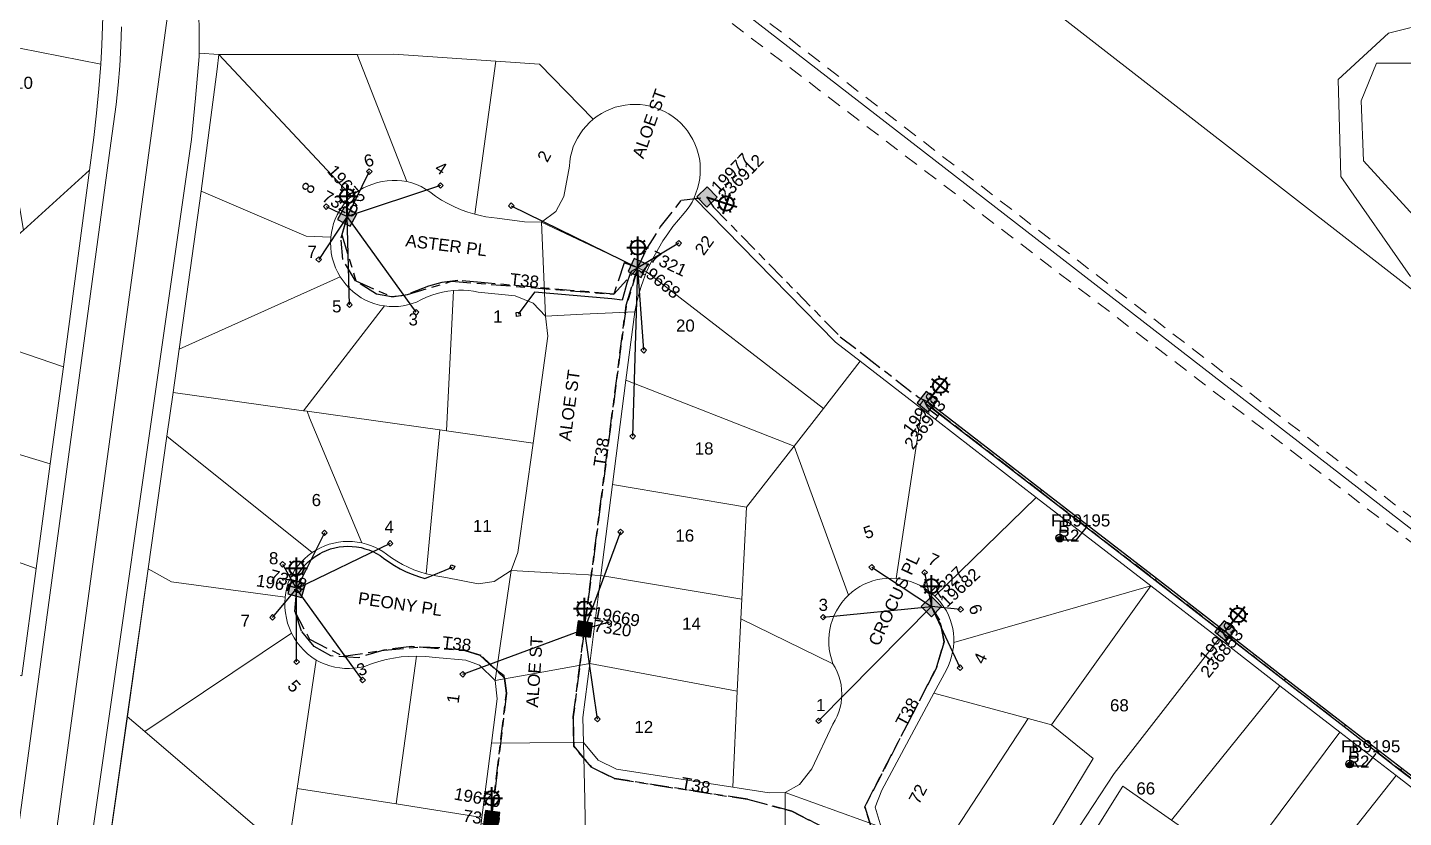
# Model space of a CAD drawing. Header units: metres. Extents: x 301341 to 310479, y 6262403 to 6265281.
# Drawn here: x 303382.2 to 303666.2, y 6264453.9 to 6264617 of the extents above; entities that cross this region are included whole.
import ezdxf
from ezdxf.enums import TextEntityAlignment as Align

# ---------------------------------------------------------------- set-up
doc = ezdxf.new("R2010")
doc.units = ezdxf.units.M
doc.linetypes.add('Cable Exist UG', pattern=[8.2, 4, -1.2, 1.8, -1.2])
doc.linetypes.add('Dash', pattern=[5, 3, -2])
doc.layers.get('0').update_dxf_attribs({"color": 6})
for name, color, linetype, lineweight in [('Cadastre Easements_SP_EXT', 9, 'Continuous', 5), ('Cadastre Land Parcels_SP_EXT', 9, 'Continuous', 5), ('Cadastre Roads_SP_EXT', 9, 'Continuous', 5)]:
    doc.layers.add(name, color=color, linetype=linetype, lineweight=lineweight)
for name, color, linetype in [('Duct_SP_EXT', 7, 'Continuous'), ('Equip_SP_SL_EXT', 7, 'Continuous'), ('Mains_LV_EXT', 7, 'Continuous'), ('Mains_SL_EXT', 7, 'Continuous'), ('Services_SP_EXT', 7, 'Continuous'), ('SupportsUG_SP_LV_SL_EXT', 7, 'Continuous')]:
    doc.layers.add(name, color=color, linetype=linetype)
doc.styles.add('COLUMN_LABEL', font='arial.ttf')
doc.styles.add('iecARIAL', font='arial.ttf', dxfattribs={"height": 2})
doc.styles.add('POLE_LABEL', font='arial.ttf')
doc.styles.get("Standard").update_dxf_attribs({"font": 'arial.ttf'})

# ---------------------------------------------------------------- blocks, each defined once
blk = doc.blocks.new('COLUMN_EXT')
blk.add_hatch(color=256).paths.add_polyline_path([(-1.49, 1.48), (-1.49, -1.49), (1.48, -1.49), (1.48, 1.48)])
blk.add_lwpolyline([(-1.49, -1.49), (1.48, -1.49), (1.48, 1.48), (-1.49, 1.48)], close=True)
for tag, height, style, flags, p in [('ASSET_NUM', 2.5, 'COLUMN_LABEL', 8, (2, 2)), ('STRUCTURE_PLANT_NUMBER', 0.2, 'POLE_LABEL', 9, (1.81, 0.03)), ('STREET_CODE', 0.2, 'COLUMN_LABEL', 9, (1.81, -0.2))]:
    blk.add_attdef(tag, text='', height=height, dxfattribs=dict(style=style, flags=flags)).set_placement(p, align=Align.MIDDLE_LEFT)
at = {"flags": 1}
blk.add_attdef('Z', (1.81, -2.35), '', height=0.2, dxfattribs=at)
at = {"flags": 9}
for tag, p in [('COLUMN_TYPE', (1.81, -0.4)), ('OWNED_BY', (1.81, -0.6)), ('STATE', (1.81, -0.8)), ('USAGE', (1.81, -1)), ('STREETNAME', (1.81, -1.6)), ('SUBURB', (1.81, -1.8)), ('LEGEND', (1.81, -1.2)), ('LOCATION', (1.81, -1.4)), ('NOTES', (1.81, -2))]:
    blk.add_attdef(tag, text='', height=0.2, dxfattribs=at).set_placement(p, align=Align.MIDDLE_LEFT)
blk = doc.blocks.new('DUCT_EXT')
blk.add_circle((0, 0.8), 0.8)
at = {"flags": 1}
blk.add_attdef('Z', (0, 0), '', height=0.2, dxfattribs=at)
at = {"flags": 9}
for tag, p in [('DUCT_CODE', (0, 0)), ('XSECT_TYPE', (0, -0.2)), ('STATE', (0, -0.6)), ('FB_REFERENCE', (0, -0.4)), ('NOTES', (0, -0.8))]:
    blk.add_attdef(tag, text='', height=0.2, dxfattribs=at).set_placement(p, align=Align.MIDDLE_LEFT)
blk = doc.blocks.new('SL_LANTERN_EXT')
at = {"lineweight": 40}
for p, q in [((0, 1.97), (0, 6.47)), ((-2.25, 4.22), (2.25, 4.22)), ((-1.46, 5.68), (-1.06, 5.28)), ((-1.46, 2.76), (-1.06, 3.16)), ((1.46, 5.68), (1.06, 5.28)), ((1.46, 2.76), (1.06, 3.16)), ((0, 0), (0, 2.72))]:
    blk.add_line(p, q, dxfattribs=at)
blk.add_circle((0, 4.22), 1.5, dxfattribs=at)
at = {"style": 'iecARIAL', "flags": 8}
blk.add_attdef('ASSET_NUM', (1.5, 1.5), '', height=2.5, dxfattribs=at)
for tag, p, height, flags in [('OPERATING_VOLTAGE', (0.98, -1.65), 0.2, 9), ('ORIENTATION', (0.98, -1.85), 0.2, 9), ('OWNED_BY', (0.98, -2.05), 0.2, 9), ('STATE', (0.98, -2.25), 0.2, 9), ('CONSTRUCTED_VOLTAGE', (0.98, -0.65), 0.2, 9), ('CONTROL_TYPE', (0.98, -0.85), 0.2, 9), ('LANTERN_PURPOSE', (0.98, -1.05), 0.2, 9), ('LANTERN_TYPE', (0.98, -1.25), 0.2, 9), ('NO_PHASES', (0.98, -1.45), 0.2, 9), ('USAGE', (0.98, -2.45), 0.2, 9), ('CEXIST', (0.98, -2.65), 0.2, 9), ('CNEW', (0.98, -2.85), 0.2, 9), ('LNUMBER', (2.18, -3.25), 2.5, 8), ('CNUMBER', (0.98, -3.05), 0.2, 9), ('CREMOVE', (0.98, -3.25), 0.2, 9), ('CREPLACE', (0.98, -3.45), 0.2, 9), ('LKINGHEIGHT', (0.98, -3.65), 0.2, 9), ('LBRACKET', (0.98, -3.85), 0.2, 9), ('LBRACKETVOCAB', (0.98, -4.05), 0.2, 9), ('LCATEGORY', (0.98, -4.25), 0.2, 9), ('LCHARGE1', (0.98, -4.45), 0.2, 9), ('LCHARGE1PERCENT', (0.98, -4.65), 0.2, 9), ('LCHARGE2', (0.98, -4.85), 0.2, 9), ('LCHARGE2PERCENT', (0.98, -5.05), 0.2, 9), ('LCHARGE3', (0.98, -5.25), 0.2, 9), ('LCHARGE3PERCENT', (0.98, -5.45), 0.2, 9), ('LEXIST', (0.98, -5.65), 0.2, 9), ('LLAMP', (0.98, -5.85), 0.2, 9), ('LLAMPVOCAB', (0.98, -6.05), 0.2, 9), ('LMAST', (0.98, -6.25), 0.2, 9), ('LMASTVOCAB', (0.98, -6.45), 0.2, 9), ('LNEW', (0.98, -6.65), 0.2, 9), ('LANTNUMBER', (0.98, -6.85), 0.2, 9), ('LOUTREACH', (0.98, -7.25), 0.2, 9), ('LOUTREACHVOCAB', (0.98, -7.45), 0.2, 9), ('LRATECODE', (0.98, -7.65), 0.2, 9), ('LREMOVE', (0.98, -7.85), 0.2, 9), ('LREPLACE', (0.98, -8.05), 0.2, 9), ('LTYPE', (0.98, -8.25), 0.2, 9), ('LTYPEVOCAB', (0.98, -8.45), 0.2, 9), ('LEGEND', (0.98, -8.65), 0.2, 9), ('STREETNAME', (0.98, -9.25), 0.2, 9), ('SUBURB', (0.98, -9.45), 0.2, 1), ('LOCATION', (0.98, -8.85), 0.2, 9), ('NOTES', (0.98, -9.05), 0.2, 9)]:
    blk.add_attdef(tag, p, '', height=height, dxfattribs=dict(flags=flags))
blk = doc.blocks.new('CCP_EXT')
blk.add_wipeout([(0, 0.57), (0.57, 0), (0, -0.57), (-0.57, 0)])
blk.add_lwpolyline([(-0.57, 0), (0, 0.57), (0.57, 0), (0, -0.57), (-0.57, 0)])
at = {"flags": 1}
blk.add_attdef('Z', (0, 0), '', height=0.2, dxfattribs=at)
at = {"flags": 9}
for tag, p in [('CCP_TYPE', (0, 0)), ('CONSTRUCTED_VOLTAGE', (0, -0.2)), ('OPERATING_VOLTAGE', (0, -0.6)), ('ORIENTATION', (0, -0.8)), ('OWNED_BY', (0, -1)), ('STATE', (0, -1.8)), ('NO_PHASES', (0, -0.4)), ('USAGE', (0, -1.2)), ('LEGEND', (0, -1.4)), ('LIFE_SUPPORT', (0, -1.6)), ('NOTES', (0, -2))]:
    blk.add_attdef(tag, text='', height=0.2, dxfattribs=at).set_placement(p, align=Align.MIDDLE_LEFT)
blk = doc.blocks.new('CABLE_LARGE_EXT')
h = blk.add_hatch(color=256)
edge = h.paths.add_edge_path()
edge.add_arc((0, 0.55), 0.55, 0, 360)
blk.add_circle((0, 0.55), 0.55)
at = {"flags": 1}
blk.add_attdef('Z', (0, 0), '', height=0.2, dxfattribs=at)
at = {"flags": 9}
for tag, p in [('COND_CODE', (0, 0)), ('STATE', (0, -0.4)), ('XSECT_SIZE', (0, -0.6)), ('FB_REFERENCE', (0, -0.2)), ('NOTES', (0, -0.8))]:
    blk.add_attdef(tag, text='', height=0.2, dxfattribs=at).set_placement(p, align=Align.MIDDLE_LEFT)

msp = doc.modelspace()

# ---------------------------------------------------------------- linework, layer by layer
at = {"layer": 'Cadastre Land Parcels_SP_EXT', "linetype": 'Continuous'}
for points in [[(303447.72, 6264734.22), (303433.43, 6264714.56), (303423.3, 6264704.75), (303420.53, 6264704.99), (303428.22, 6264699.04), (303437.84, 6264691.59), (303476.12, 6264661.94), (303744.64, 6264453.98), (303761.69, 6264440.79), (303787.88, 6264420.49), (303827.8, 6264389.58), (303826.54, 6264392.86), (303817.91, 6264410), (303811.41, 6264419.99), (303798.97, 6264448.17), (303789.9, 6264456.8), (303785.39, 6264462.32), (303781.07, 6264473.55), (303780.64, 6264475.34), (303496.26, 6264696.48), (303487.92, 6264702.97), (303447.72, 6264734.22)], [(303396.12, 6264648.54), (303387.6, 6264654.86), (303372.54, 6264617.97), (303364.21, 6264619.71), (303364.21, 6264618.87), (303364.12, 6264617.93), (303363.96, 6264616.99), (303363.72, 6264616.06), (303397.36, 6264609.46), (303397.59, 6264613.36), (303397.73, 6264617.27), (303397.8, 6264621.19), (303397.78, 6264625.11), (303397.69, 6264629.02), (303397.53, 6264632.94), (303397.29, 6264636.84), (303396.97, 6264640.75), (303396.58, 6264644.65), (303396.12, 6264648.54)], [(303417.65, 6264611.03), (303417.65, 6264615.7), (303417.6, 6264620.39), (303417.47, 6264625.07), (303417.25, 6264629.75), (303416.93, 6264634.42), (303416.54, 6264639.09), (303416.05, 6264643.75), (303415.47, 6264648.37), (303415.25, 6264649.83), (303384.88, 6264426.92), (303391.52, 6264421.88), (303416.04, 6264593.89), (303416.89, 6264602.46), (303417.65, 6264611.03)], [(303397.36, 6264609.46), (303363.72, 6264616.06), (303363.43, 6264615.19), (303363.05, 6264614.34), (303362.61, 6264613.52), (303362.1, 6264612.73), (303375.38, 6264610.16), (303381.37, 6264575.19), (303395, 6264587.58), (303395.9, 6264594.33), (303396.46, 6264599.35), (303396.96, 6264604.39), (303397.36, 6264609.46)], [(303444.95, 6264574.67), (303445.14, 6264575.62), (303445.4, 6264576.56), (303445.74, 6264577.47), (303446.14, 6264578.35), (303446.61, 6264579.2), (303447.13, 6264580.02), (303447.72, 6264580.79), (303448.36, 6264581.52), (303449.07, 6264582.18), (303421.72, 6264611.47), (303421.36, 6264608.44), (303418.09, 6264583.21), (303439.71, 6264573.93), (303444.82, 6264573.72), (303444.95, 6264574.67)], [(303450.29, 6264611.42), (303421.72, 6264611.47), (303449.07, 6264582.18), (303449.86, 6264582.83), (303450.7, 6264583.4), (303451.59, 6264583.9), (303452.51, 6264584.34), (303453.46, 6264584.71), (303454.44, 6264585.01), (303455.43, 6264585.23), (303456.44, 6264585.38), (303457.46, 6264585.45), (303458.48, 6264585.45), (303459.5, 6264585.37), (303460.49, 6264585.2), (303450.29, 6264611.42)], [(303478.87, 6264610.07), (303457.81, 6264611.48), (303450.29, 6264611.42), (303460.49, 6264585.2), (303461.51, 6264584.94), (303462.49, 6264584.59), (303463.45, 6264584.17), (303464.37, 6264583.67), (303465.25, 6264583.11), (303466.44, 6264582.22), (303467.69, 6264581.4), (303468.99, 6264580.66), (303470.33, 6264579.99), (303471.7, 6264579.41), (303473.11, 6264578.91), (303474.55, 6264578.48), (303478.87, 6264610.07)], [(303498.99, 6264598.08), (303487.88, 6264609.43), (303478.87, 6264610.07), (303474.55, 6264578.48), (303475.67, 6264578.18), (303476.82, 6264577.94), (303477.98, 6264577.77), (303479.16, 6264577.68), (303484.77, 6264576.88), (303488.27, 6264576.85), (303491.24, 6264579.01), (303492.88, 6264582.14), (303494.06, 6264588.37), (303494.15, 6264589.39), (303494.31, 6264590.4), (303494.56, 6264591.38), (303494.87, 6264592.35), (303495.26, 6264593.29), (303495.72, 6264594.2), (303496.25, 6264595.07), (303496.85, 6264595.9), (303497.5, 6264596.68), (303498.21, 6264597.41), (303498.99, 6264598.08)], [(303395, 6264587.58), (303381.37, 6264575.19), (303377.25, 6264571.52), (303350.41, 6264604.2), (303349.85, 6264603.8), (303347.51, 6264602.07), (303374.57, 6264569.6), (303362.96, 6264559.47), (303362.49, 6264556.27), (303389.62, 6264546.99), (303395, 6264587.58)], [(303444.82, 6264573.72), (303439.71, 6264573.93), (303418.09, 6264583.21), (303413.51, 6264550.59), (303446.77, 6264565.54), (303446.24, 6264566.47), (303445.78, 6264567.43), (303445.41, 6264568.43), (303445.11, 6264569.46), (303444.91, 6264570.51), (303444.79, 6264571.57), (303444.76, 6264572.64), (303444.82, 6264573.72)], [(303554.05, 6264548.12), (303548.95, 6264552.05), (303519.78, 6264581.84), (303519.37, 6264580.99), (303518.89, 6264580.19), (303518.35, 6264579.42), (303517.74, 6264578.7), (303516.57, 6264577.33), (303515.44, 6264575.92), (303514.38, 6264574.45), (303513.37, 6264572.95), (303512.43, 6264571.41), (303511.55, 6264569.83), (303510.73, 6264568.22), (303510, 6264566.56), (303546.49, 6264538.37), (303554.05, 6264548.12)], [(303546.49, 6264538.37), (303510, 6264566.56), (303509.36, 6264564.96), (303508.8, 6264563.33), (303508.31, 6264561.68), (303507.89, 6264560.01), (303507.54, 6264558.32), (303505.72, 6264544.19), (303540.42, 6264530.61), (303546.49, 6264538.37)], [(303455.92, 6264559.53), (303454.89, 6264559.71), (303453.9, 6264559.98), (303452.93, 6264560.32), (303452, 6264560.74), (303451.1, 6264561.24), (303450.25, 6264561.81), (303449.44, 6264562.44), (303448.68, 6264563.13), (303447.99, 6264563.89), (303447.35, 6264564.69), (303446.77, 6264565.54), (303413.51, 6264550.59), (303412.26, 6264541.7), (303439.19, 6264537.91), (303455.92, 6264559.53)], [(303468.71, 6264533.78), (303470.15, 6264562.71), (303469, 6264562.56), (303467.86, 6264562.36), (303466.74, 6264562.09), (303465.64, 6264561.75), (303464.56, 6264561.35), (303463.51, 6264560.88), (303462.49, 6264560.35), (303461.59, 6264560.02), (303460.66, 6264559.75), (303459.72, 6264559.56), (303458.77, 6264559.44), (303457.81, 6264559.39), (303456.85, 6264559.42), (303455.92, 6264559.53), (303439.19, 6264537.91), (303439.92, 6264537.81), (303467.3, 6264533.97), (303468.71, 6264533.78)], [(303489.15, 6264557.46), (303486.6, 6264560.12), (303482.87, 6264561.64), (303475.25, 6264562.4), (303474.24, 6264562.59), (303473.22, 6264562.71), (303472.19, 6264562.77), (303471.17, 6264562.77), (303470.15, 6264562.71), (303468.71, 6264533.78), (303486.56, 6264531.21), (303489.63, 6264553.27), (303489.15, 6264557.46)], [(303389.62, 6264546.99), (303362.49, 6264556.27), (303360.05, 6264539.51), (303327.7, 6264550.57), (303327.42, 6264548.84), (303327.06, 6264547.14), (303359.31, 6264535.27), (303386.91, 6264526.93), (303389.62, 6264546.99)], [(303566.8, 6264538.3), (303554.05, 6264548.12), (303546.49, 6264538.37), (303540.42, 6264530.61), (303551.69, 6264499.85), (303552.42, 6264500.51), (303553.19, 6264501.1), (303554.01, 6264501.63), (303554.88, 6264502.09), (303555.77, 6264502.48), (303556.7, 6264502.8), (303557.64, 6264503.04), (303558.6, 6264503.21), (303559.57, 6264503.3), (303560.55, 6264503.31), (303561.53, 6264503.26), (303566.8, 6264538.3)], [(303540.42, 6264530.61), (303505.72, 6264544.19), (303502.95, 6264522.7), (303530.58, 6264517.98), (303540.42, 6264530.61)], [(303439.19, 6264537.91), (303412.26, 6264541.7), (303410.99, 6264532.63), (303440.97, 6264508.61), (303441.81, 6264509.14), (303442.67, 6264509.61), (303443.56, 6264510.01), (303444.48, 6264510.34), (303445.42, 6264510.6), (303446.38, 6264510.79), (303447.36, 6264510.9), (303448.33, 6264510.94), (303449.31, 6264510.91), (303450.29, 6264510.8), (303451.25, 6264510.62), (303440.44, 6264536.43), (303439.92, 6264537.81), (303439.19, 6264537.91)], [(303590.41, 6264520.02), (303566.8, 6264538.3), (303561.53, 6264503.26), (303562.51, 6264503.14), (303563.49, 6264502.95), (303564.45, 6264502.68), (303565.38, 6264502.34), (303566.29, 6264501.92), (303567.15, 6264501.44), (303567.98, 6264500.89), (303568.77, 6264500.28), (303569.49, 6264499.61), (303590.41, 6264520.02)], [(303467.3, 6264533.97), (303439.92, 6264537.81), (303440.44, 6264536.43), (303451.25, 6264510.62), (303452.15, 6264510.39), (303453.04, 6264510.1), (303453.9, 6264509.75), (303454.73, 6264509.33), (303455.53, 6264508.85), (303456.29, 6264508.31), (303457.35, 6264507.53), (303458.45, 6264506.82), (303459.59, 6264506.17), (303460.77, 6264505.59), (303461.98, 6264505.07), (303463.21, 6264504.63), (303464.48, 6264504.26), (303467.3, 6264533.97)], [(303386.91, 6264526.93), (303359.31, 6264535.27), (303357.03, 6264518.45), (303324.21, 6264530.41), (303323.6, 6264526.9), (303384.03, 6264505.35), (303386.91, 6264526.93)], [(303440.97, 6264508.61), (303410.99, 6264532.63), (303407.14, 6264505.28), (303411.91, 6264502.61), (303435.37, 6264499.39), (303435.51, 6264500.4), (303435.75, 6264501.39), (303436.05, 6264502.35), (303436.44, 6264503.29), (303436.9, 6264504.19), (303437.42, 6264505.06), (303438.02, 6264505.88), (303438.68, 6264506.65), (303439.39, 6264507.36), (303440.16, 6264508.02), (303440.97, 6264508.61)], [(303468.71, 6264533.78), (303467.3, 6264533.97), (303464.48, 6264504.26), (303466.52, 6264503.8), (303468.59, 6264503.45), (303475.22, 6264502.18), (303478.51, 6264502.64), (303482.07, 6264504.91), (303483.4, 6264508.64), (303486.56, 6264531.21), (303468.71, 6264533.78)], [(303551.69, 6264499.85), (303540.42, 6264530.61), (303530.58, 6264517.98), (303529.65, 6264499.03), (303529.44, 6264494.93), (303548.46, 6264485.69), (303548.13, 6264486.66), (303547.87, 6264487.66), (303547.7, 6264488.67), (303547.6, 6264489.69), (303547.59, 6264490.72), (303547.66, 6264491.75), (303547.81, 6264492.77), (303548.03, 6264493.77), (303548.34, 6264494.75), (303548.72, 6264495.7), (303549.18, 6264496.62), (303549.71, 6264497.5), (303550.31, 6264498.34), (303550.97, 6264499.13), (303551.69, 6264499.85)], [(303384.03, 6264505.35), (303323.6, 6264526.9), (303323.06, 6264523.66), (303322.93, 6264522.89), (303357.13, 6264510.08), (303354.68, 6264492.49), (303361.69, 6264490.03), (303371.69, 6264486.5), (303381.06, 6264483.21), (303384.03, 6264505.35)], [(303530.58, 6264517.98), (303502.95, 6264522.7), (303500.58, 6264503.87), (303529.65, 6264499.03), (303530.58, 6264517.98)], [(303614.09, 6264501.75), (303590.41, 6264520.02), (303569.49, 6264499.61), (303570.18, 6264498.92), (303570.8, 6264498.18), (303571.36, 6264497.39), (303571.86, 6264496.57), (303572.29, 6264495.71), (303572.66, 6264494.81), (303572.95, 6264493.9), (303573.17, 6264492.96), (303573.32, 6264492), (303573.39, 6264491.04), (303573.38, 6264490.09), (303614.09, 6264501.75)], [(303435.37, 6264499.39), (303411.91, 6264502.61), (303407.14, 6264505.28), (303402.82, 6264474.76), (303406.4, 6264471.69), (303436.69, 6264492.02), (303436.27, 6264493.02), (303435.91, 6264494.04), (303435.64, 6264495.09), (303435.44, 6264496.16), (303435.33, 6264497.24), (303435.3, 6264498.32), (303435.37, 6264499.39)], [(303529.44, 6264494.93), (303529.65, 6264499.03), (303500.58, 6264503.87), (303498.26, 6264485.73), (303528.71, 6264480.02), (303529.44, 6264494.93)], [(303593.55, 6264473.1), (303614.09, 6264501.75), (303573.38, 6264490.09), (303573.31, 6264489.1), (303573.16, 6264488.13), (303572.94, 6264487.18), (303572.66, 6264486.24), (303572.31, 6264485.33), (303571.89, 6264484.45), (303569.29, 6264479.59), (303588.77, 6264474.35), (303593.55, 6264473.1)], [(303628.18, 6264490.87), (303614.09, 6264501.75), (303593.55, 6264473.1), (303602.13, 6264466.15), (303583.08, 6264434.61), (303586.29, 6264432.16), (303606.48, 6264463.03), (303628.18, 6264490.87)], [(303548.46, 6264485.69), (303529.44, 6264494.93), (303528.71, 6264480.02), (303527.77, 6264460.18), (303535.27, 6264459.03), (303538.57, 6264459.09), (303541.54, 6264460.75), (303544.08, 6264464), (303548.4, 6264473.19), (303548.89, 6264474), (303549.31, 6264474.84), (303549.65, 6264475.72), (303549.92, 6264476.63), (303550.12, 6264477.55), (303550.24, 6264478.49), (303550.28, 6264479.43), (303550.25, 6264480.37), (303550.14, 6264481.31), (303549.95, 6264482.24), (303549.68, 6264483.14), (303549.35, 6264484.03), (303548.94, 6264484.88), (303548.46, 6264485.69)], [(303441.82, 6264486.43), (303440.9, 6264487.04), (303440.04, 6264487.72), (303439.24, 6264488.47), (303438.5, 6264489.28), (303437.83, 6264490.15), (303437.23, 6264491.06), (303436.69, 6264492.02), (303406.4, 6264471.69), (303435.9, 6264446.43), (303437.86, 6264459.95), (303441.82, 6264486.43)], [(303640.71, 6264481.14), (303628.18, 6264490.87), (303606.48, 6264463.03), (303586.29, 6264432.16), (303589.23, 6264429.89), (303608.29, 6264460.41), (303618.34, 6264453.4), (303640.71, 6264481.14)], [(303462.5, 6264487.23), (303460.93, 6264487.19), (303459.36, 6264487.07), (303457.79, 6264486.86), (303456.24, 6264486.56), (303454.72, 6264486.16), (303453.21, 6264485.68), (303451.74, 6264485.12), (303450.74, 6264484.9), (303449.72, 6264484.76), (303448.7, 6264484.7), (303447.67, 6264484.72), (303446.65, 6264484.82), (303445.64, 6264484.99), (303444.65, 6264485.24), (303443.67, 6264485.56), (303442.73, 6264485.96), (303441.82, 6264486.43), (303437.86, 6264459.95), (303458.34, 6264456.75), (303462.5, 6264487.23)], [(303478, 6264469.26), (303479.18, 6264478.45), (303478.71, 6264482.24), (303475.54, 6264485.38), (303472.72, 6264486.42), (303466.41, 6264487), (303464.46, 6264487.17), (303462.5, 6264487.23), (303458.34, 6264456.75), (303476.01, 6264453.94), (303478, 6264469.26)], [(303528.71, 6264480.02), (303498.26, 6264485.73), (303496.86, 6264474.59), (303496.96, 6264469.39), (303500.03, 6264465.75), (303503.77, 6264463.92), (303527.77, 6264460.18), (303528.71, 6264480.02)], [(303588.77, 6264474.35), (303569.29, 6264479.59), (303558.57, 6264459.58), (303557.14, 6264456.05), (303558.42, 6264451.97), (303561.88, 6264449.04), (303565.78, 6264446.75), (303566.45, 6264446.35), (303569.26, 6264444.59), (303588.77, 6264474.35)], [(303653.07, 6264471.54), (303640.71, 6264481.14), (303618.34, 6264453.4), (303621.78, 6264450.97), (303602.47, 6264419.71), (303605.62, 6264417.27), (303625.16, 6264447.24), (303631.44, 6264442.57), (303653.07, 6264471.54)], [(303406.4, 6264471.69), (303402.82, 6264474.76), (303394.96, 6264419.24), (303398.56, 6264416.47), (303403.27, 6264451.89), (303417.19, 6264441.63), (303418.39, 6264440.75), (303433.47, 6264429.42), (303433.51, 6264429.64), (303434.62, 6264437.43), (303435.75, 6264445.25), (303435.9, 6264446.43), (303406.4, 6264471.69)], [(303593.55, 6264473.1), (303588.77, 6264474.35), (303569.26, 6264444.59), (303572.22, 6264442.69), (303572.4, 6264442.57), (303575.13, 6264440.66), (303577.82, 6264438.7), (303580.47, 6264436.68), (303583.08, 6264434.61), (303602.13, 6264466.15), (303593.55, 6264473.1)], [(303664.68, 6264462.59), (303653.07, 6264471.54), (303631.44, 6264442.57), (303636.93, 6264438.46), (303616.33, 6264408.97), (303620.08, 6264406.09), (303664.68, 6264462.59)], [(303676.92, 6264453.13), (303664.68, 6264462.59), (303620.08, 6264406.09), (303623.7, 6264403.31), (303645.46, 6264432.03), (303655.12, 6264424.74), (303676.92, 6264453.13)], [(303474.11, 6264438.99), (303476.01, 6264453.94), (303458.34, 6264456.75), (303437.86, 6264459.95), (303435.9, 6264446.43), (303435.75, 6264445.25), (303474.11, 6264438.99)], [(303618.34, 6264453.4), (303608.29, 6264460.41), (303589.23, 6264429.89), (303602.47, 6264419.71), (303621.78, 6264450.97), (303618.34, 6264453.4)]]:
    msp.add_lwpolyline(points, close=True, dxfattribs=at)
for points in [[(303496.26, 6264696.48), (303780.64, 6264475.34)], [(303744.64, 6264453.98), (303476.12, 6264661.94)], [(303377.73, 6264432.36), (303384.88, 6264426.92), (303415.25, 6264649.83)], [(303689.86, 6264620.35), (303685.26, 6264610.35), (303670.36, 6264609.66), (303660.65, 6264609.67), (303657.51, 6264601.9), (303657.95, 6264589.5), (303679.43, 6264566.01), (303699.29, 6264553.59), (303716.32, 6264547.93), (303727.31, 6264553.85), (303733.84, 6264567.79), (303745.7, 6264590.24), (303766.14, 6264589.04), (303775.87, 6264562.42), (303777.42, 6264534.53), (303781.97, 6264496.9), (303782.19, 6264496.3), (303790.35, 6264513.27), (303797.02, 6264527.13), (303855.85, 6264649.4)], [(303417.6, 6264620.39), (303417.65, 6264615.7), (303417.65, 6264611.69), (303421.72, 6264611.47), (303450.29, 6264611.42), (303457.81, 6264611.48), (303478.87, 6264610.07), (303487.88, 6264609.43), (303498.99, 6264598.08), (303499.81, 6264598.71), (303500.69, 6264599.27), (303501.61, 6264599.77), (303502.56, 6264600.19), (303503.54, 6264600.54), (303504.55, 6264600.81), (303505.58, 6264601), (303506.61, 6264601.11), (303507.66, 6264601.15), (303508.7, 6264601.1), (303509.73, 6264600.97), (303510.76, 6264600.76), (303511.76, 6264600.48), (303512.74, 6264600.12), (303513.68, 6264599.68), (303514.6, 6264599.17), (303515.47, 6264598.6), (303516.29, 6264597.95), (303517.06, 6264597.25), (303517.77, 6264596.49), (303518.42, 6264595.68), (303519.01, 6264594.82), (303519.53, 6264593.91), (303519.98, 6264592.97), (303520.36, 6264592), (303520.66, 6264591), (303520.88, 6264589.98), (303521.02, 6264588.94), (303521.08, 6264587.9), (303521.06, 6264586.86), (303520.96, 6264585.82), (303520.79, 6264584.79), (303520.53, 6264583.78), (303520.19, 6264582.79), (303519.78, 6264581.84), (303548.95, 6264552.05), (303554.05, 6264548.12), (303566.8, 6264538.3), (303590.41, 6264520.02), (303614.09, 6264501.75), (303628.19, 6264490.86), (303640.71, 6264481.14), (303653.07, 6264471.54), (303664.68, 6264462.59), (303676.92, 6264453.13)], [(303667.64, 6264565.61), (303653.31, 6264586.25), (303652.72, 6264606.26), (303663.14, 6264615.88), (303677.98, 6264619.57)], [(303677.98, 6264619.57), (303663.14, 6264615.88), (303652.72, 6264606.26), (303653.31, 6264586.25), (303667.64, 6264565.61)], [(303401.65, 6264617.15), (303401.48, 6264613.14), (303401.24, 6264609.13), (303400.91, 6264605.13), (303400.49, 6264601.14), (303399.99, 6264597.15), (303399.42, 6264593.16), (303379.6, 6264446.29)], [(303679.43, 6264566.01), (303657.95, 6264589.5), (303657.51, 6264601.9), (303660.65, 6264609.67), (303670.36, 6264609.66)]]:
    msp.add_lwpolyline(points, dxfattribs=at)
at = {"layer": 'Cadastre Roads_SP_EXT', "linetype": 'Continuous'}
for points in [[(303379.6, 6264446.29), (303399.42, 6264593.16), (303399.99, 6264597.15), (303400.49, 6264601.14), (303400.91, 6264605.13), (303401.24, 6264609.13), (303401.48, 6264613.14), (303401.65, 6264617.15)], [(303397.73, 6264617.27), (303397.59, 6264613.36), (303397.36, 6264609.46), (303396.96, 6264604.39), (303396.46, 6264599.35), (303395.9, 6264594.33), (303395, 6264587.58), (303389.62, 6264546.99), (303386.91, 6264526.93), (303384.03, 6264505.35), (303381.06, 6264483.21)]]:
    msp.add_lwpolyline(points, dxfattribs=at)
for points in [[(303402.83, 6264474.76), (303407.14, 6264505.28), (303410.99, 6264532.63), (303412.26, 6264541.7), (303413.51, 6264550.59), (303418.09, 6264583.21), (303421.36, 6264608.44), (303421.72, 6264611.47), (303417.65, 6264611.69), (303417.65, 6264611.03), (303416.89, 6264602.46), (303416.04, 6264593.89), (303391.52, 6264421.88), (303393.22, 6264420.58), (303394.96, 6264419.24), (303402.83, 6264474.76)], [(303527.77, 6264460.18), (303503.77, 6264463.92), (303500.03, 6264465.75), (303496.96, 6264469.39), (303497.22, 6264457.55), (303497.48, 6264445.71), (303500.58, 6264445.97), (303519.93, 6264443.84), (303521.05, 6264443.65), (303523.06, 6264443.44), (303525.06, 6264443.15), (303527.05, 6264442.79), (303529.03, 6264442.37), (303530.99, 6264441.87), (303532.94, 6264441.3), (303534.86, 6264440.67), (303536.75, 6264439.96), (303538.63, 6264439.19), (303538.6, 6264449.14), (303538.57, 6264459.09), (303535.27, 6264459.03), (303527.77, 6264460.18)]]:
    msp.add_lwpolyline(points, close=True, dxfattribs=at)
at = {"layer": 'Duct_SP_EXT'}
for p, q in [((303567.64, 6264539.43), (303567.79, 6264539.62)), ((303567.64, 6264539.43), (303591.3, 6264521.19)), ((303567.94, 6264539.81), (303567.79, 6264539.62)), ((303567.94, 6264539.81), (303591.59, 6264521.57)), ((303591.3, 6264521.19), (303591.44, 6264521.38)), ((303591.3, 6264521.19), (303614.96, 6264502.94)), ((303591.59, 6264521.57), (303591.44, 6264521.38)), ((303591.59, 6264521.57), (303615.26, 6264503.32)), ((303614.96, 6264502.94), (303615.11, 6264503.13)), ((303614.96, 6264502.94), (303629.07, 6264492.02)), ((303615.26, 6264503.32), (303615.11, 6264503.13)), ((303615.26, 6264503.32), (303629.37, 6264492.4)), ((303629.07, 6264492.02), (303629.22, 6264492.21)), ((303629.08, 6264492.02), (303629.23, 6264492.2)), ((303629.08, 6264492.02), (303641.59, 6264482.26)), ((303629.37, 6264492.4), (303629.22, 6264492.21)), ((303629.37, 6264492.39), (303629.23, 6264492.2)), ((303629.37, 6264492.39), (303641.88, 6264482.64)), ((303641.59, 6264482.26), (303641.73, 6264482.45)), ((303641.59, 6264482.26), (303653.97, 6264472.69)), ((303641.88, 6264482.64), (303641.73, 6264482.45)), ((303641.88, 6264482.64), (303654.26, 6264473.07)), ((303653.97, 6264472.69), (303654.11, 6264472.88)), ((303654.26, 6264473.07), (303654.11, 6264472.88)), ((303654.26, 6264473.07), (303665.85, 6264464.1)), ((303653.97, 6264472.69), (303665.55, 6264463.72)), ((303665.55, 6264463.72), (303665.7, 6264463.91)), ((303665.55, 6264463.72), (303677.82, 6264454.25)), ((303665.85, 6264464.1), (303665.7, 6264463.91)), ((303665.85, 6264464.1), (303678.12, 6264454.63))]:
    msp.add_line(p, q, dxfattribs=at)
for points in [[(303595.81, 6264511.25), (303598.73, 6264511.25), (303600.74, 6264513.75)], [(303655.66, 6264464.62), (303658.58, 6264464.62), (303660.59, 6264467.12)]]:
    msp.add_lwpolyline(points, dxfattribs=at)
at = {"layer": 'Mains_SL_EXT', "linetype": 'Cable Exist UG'}
for points in [[(303522.44, 6264582.02), (303523.78, 6264579.94), (303523.78, 6264579.94), (303549.97, 6264553.16), (303554.99, 6264549.32), (303566.16, 6264540.64), (303567.92, 6264539.78)], [(303629.4, 6264492.45), (303630.94, 6264490.62), (303630.94, 6264490.62), (303641.61, 6264482.29), (303653.99, 6264472.72), (303665.58, 6264463.75), (303677.85, 6264454.28), (303690.23, 6264444.72), (303691.67, 6264444.33)]]:
    msp.add_lwpolyline(points, dxfattribs=at)

# ---------------------------------------------------------------- block references
at = {"layer": 'Duct_SP_EXT'}
for name, p in [('DUCT_EXT', (303595.25, 6264510.81)), ('CABLE_LARGE_EXT', (303595.25, 6264510.85)), ('DUCT_EXT', (303655.1, 6264464.18)), ('CABLE_LARGE_EXT', (303655.1, 6264464.22))]:
    msp.add_blockref(name, p, dxfattribs=at)
at = {"layer": 'Equip_SP_SL_EXT'}
ref = msp.add_blockref('SL_LANTERN_EXT', (303522.44, 6264582.02), dxfattribs=dict(at, rotation=251.7517477138091))
ref.add_attrib('ASSET_NUM', '19977', dxfattribs={"layer": '0', "height": 2.5, "rotation": 45.7048, "style": 'iecARIAL'}).set_placement((303523.94, 6264583.52), align=Align.MIDDLE_LEFT)
ref = msp.add_blockref('SL_LANTERN_EXT', (303448.21, 6264577.98), dxfattribs=at)
ref.add_attrib('ASSET_NUM', '19672', dxfattribs={"layer": '0', "height": 2.5, "rotation": 310.9126, "style": 'iecARIAL'}).set_placement((303449.71, 6264579.48), align=Align.BOTTOM_RIGHT)
ref = msp.add_blockref('SL_LANTERN_EXT', (303508.17, 6264567.39), dxfattribs=at)
ref.add_attrib('ASSET_NUM', '19668', dxfattribs={"layer": '0', "height": 2.5, "rotation": 321.178, "style": 'iecARIAL'}).set_placement((303509.67, 6264568.89), align=Align.TOP_LEFT)
ref = msp.add_blockref('SL_LANTERN_EXT', (303567.92, 6264539.78), dxfattribs=dict(at, rotation=321.2273003452565))
ref.add_attrib('ASSET_NUM', '19978', dxfattribs={"layer": '0', "height": 2.5, "rotation": 53.3233, "style": 'iecARIAL'}).set_placement((303569.42, 6264541.28), align=Align.MIDDLE_RIGHT)
ref = msp.add_blockref('SL_LANTERN_EXT', (303437.76, 6264501.16), dxfattribs=at)
ref.add_attrib('ASSET_NUM', '19673', dxfattribs={"layer": '0', "height": 2.5, "rotation": 351.0729, "style": 'iecARIAL'}).set_placement((303439.26, 6264502.66), align=Align.TOP_RIGHT)
ref = msp.add_blockref('SL_LANTERN_EXT', (303568.78, 6264497.49), dxfattribs=at)
ref.add_attrib('ASSET_NUM', '19682', dxfattribs={"layer": '0', "height": 2.5, "rotation": 43.2259, "style": 'iecARIAL'}).set_placement((303570.28, 6264498.99), align=Align.TOP_LEFT)
ref = msp.add_blockref('SL_LANTERN_EXT', (303497.15, 6264492.83), dxfattribs=at)
ref.add_attrib('ASSET_NUM', '19669', dxfattribs={"layer": '0', "height": 2.5, "rotation": 349.4417, "style": 'iecARIAL'}).set_placement((303498.65, 6264494.33), align=Align.BOTTOM_LEFT)
ref = msp.add_blockref('SL_LANTERN_EXT', (303629.4, 6264492.45), dxfattribs=dict(at, rotation=320.916175288812))
ref.add_attrib('ASSET_NUM', '19979', dxfattribs={"layer": '0', "height": 2.5, "rotation": 50.9611, "style": 'iecARIAL'}).set_placement((303630.9, 6264493.95), align=Align.MIDDLE_RIGHT)
ref = msp.add_blockref('SL_LANTERN_EXT', (303478.02, 6264453.72), dxfattribs=at)
ref.add_attrib('ASSET_NUM', '19670', dxfattribs={"layer": '0', "height": 2.5, "rotation": 349.8314, "style": 'iecARIAL'}).set_placement((303479.52, 6264455.22), align=Align.BOTTOM_RIGHT)
at = {"layer": 'SupportsUG_SP_LV_SL_EXT'}
ref = msp.add_blockref('COLUMN_EXT', (303522.44, 6264582.02), dxfattribs=dict(at, rotation=314.0034066553336))
ref.add_attrib('ASSET_NUM', '236912', dxfattribs={"layer": '0', "height": 2.5, "rotation": 45.7252, "style": 'COLUMN_LABEL'}).set_placement((303524.44, 6264582.77), align=Align.TOP_LEFT)
ref = msp.add_blockref('COLUMN_EXT', (303448.21, 6264577.98), dxfattribs=dict(at, rotation=241.4769137184655))
ref.add_attrib('ASSET_NUM', '7329', dxfattribs={"layer": '0', "height": 2.5, "rotation": 331.5131, "style": 'COLUMN_LABEL'}).set_placement((303450.21, 6264578.73), align=Align.MIDDLE_RIGHT)
ref = msp.add_blockref('COLUMN_EXT', (303508.17, 6264567.39), dxfattribs=dict(at, rotation=64.95413348330068))
ref.add_attrib('ASSET_NUM', '7321', dxfattribs={"layer": '0', "height": 2.5, "rotation": 334.9181, "style": 'COLUMN_LABEL'}).set_placement((303510.17, 6264568.14), align=Align.BOTTOM_LEFT)
ref = msp.add_blockref('COLUMN_EXT', (303567.92, 6264539.78), dxfattribs=dict(at, rotation=321.2273003452565))
ref.add_attrib('ASSET_NUM', '236913', dxfattribs={"layer": '0', "height": 2.5, "rotation": 53.3233, "style": 'COLUMN_LABEL'}).set_placement((303569.92, 6264540.53), align=Align.TOP_RIGHT)
ref = msp.add_blockref('COLUMN_EXT', (303437.76, 6264501.16), dxfattribs=dict(at, rotation=254.2189403135164))
ref.add_attrib('ASSET_NUM', '7328', dxfattribs={"layer": '0', "height": 2.5, "rotation": 344.2552, "style": 'COLUMN_LABEL'}).set_placement((303439.77, 6264501.91), align=Align.MIDDLE_RIGHT)
ref = msp.add_blockref('COLUMN_EXT', (303568.78, 6264497.49), dxfattribs=dict(at, rotation=134.5072758224036))
ref.add_attrib('ASSET_NUM', '7327', dxfattribs={"layer": '0', "height": 2.5, "rotation": 44.6162, "style": 'COLUMN_LABEL'}).set_placement((303570.78, 6264498.24), align=Align.BOTTOM_LEFT)
ref = msp.add_blockref('COLUMN_EXT', (303497.15, 6264492.83), dxfattribs=dict(at, rotation=81.62784194137993))
ref.add_attrib('ASSET_NUM', '7320', dxfattribs={"layer": '0', "height": 2.5, "rotation": 351.5917, "style": 'COLUMN_LABEL'}).set_placement((303499.15, 6264493.58), align=Align.MIDDLE_LEFT)
ref = msp.add_blockref('COLUMN_EXT', (303629.4, 6264492.45), dxfattribs=dict(at, rotation=320.916175288812))
ref.add_attrib('ASSET_NUM', '236853', dxfattribs={"layer": '0', "height": 2.5, "rotation": 50.9611, "style": 'COLUMN_LABEL'}).set_placement((303631.4, 6264493.2), align=Align.TOP_RIGHT)
ref = msp.add_blockref('COLUMN_EXT', (303478.02, 6264453.72), dxfattribs=dict(at, rotation=261.6598340640625))
ref.add_attrib('ASSET_NUM', '7319', dxfattribs={"layer": '0', "height": 2.5, "rotation": 351.6961, "style": 'COLUMN_LABEL'}).set_placement((303480.02, 6264454.47), align=Align.TOP_RIGHT)

# ---------------------------------------------------------------- texts
at = {"layer": 'Cadastre Land Parcels_SP_EXT'}
for s, p in [('10', (303379.45, 6264604.36)), ('7', (303439.99, 6264569.46)), ('5', (303445.08, 6264558.21)), ('3', (303460.86, 6264555.51)), ('1', (303478.31, 6264556.12)), ('20', (303516.06, 6264554.23)), ('18', (303519.92, 6264528.87)), ('6', (303440.86, 6264518.22)), ('4', (303455.91, 6264512.68)), ('11', (303474.14, 6264512.88)), ('16', (303515.94, 6264510.89)), ('8', (303432.05, 6264506.21)), ('3', (303545.49, 6264496.59)), ('7', (303426.19, 6264493.3)), ('14', (303517.33, 6264492.71)), ('1', (303544.95, 6264475.89)), ('68', (303605.63, 6264475.85)), ('12', (303507.48, 6264471.37)), ('66', (303611.07, 6264458.7))]:
    msp.add_text(s, height=2.5, dxfattribs=at).set_placement(p)
for s, rotation, p in [('6', 16.9317, (303452.1, 6264588.09)), ('2', 62.3711, (303489.51, 6264589)), ('4', 326.8188, (303466.08, 6264587.48)), ('8', 61.3302, (303440.8, 6264582.48)), ('22', 53.958, (303521.76, 6264569.77)), ('5', 19.0231, (303555.27, 6264511.37)), ('7', 335.4244, (303567.85, 6264506.4)), ('6', 292.1863, (303576.38, 6264497.35)), ('4', 64.8522, (303579.58, 6264485.39)), ('3', 21.0675, (303450.73, 6264483.03)), ('5', 312.3738, (303435.68, 6264480.93)), ('1', 82.6915, (303471.19, 6264477.38)), ('72', 61.8362, (303566.17, 6264456.48))]:
    msp.add_text(s, height=2.5, rotation=rotation, dxfattribs=at).set_placement(p)
at = {"layer": 'Cadastre Roads_SP_EXT'}
for s, rotation, p in [('ALOE ST', 70.8183, (303509.33, 6264589.77)), ('ASTER PL', 352.8926, (303460.13, 6264571.86)), ('ALOE ST', 82.3858, (303494.3, 6264531.52)), ('PEONY PL', 351.6324, (303450.32, 6264498.03)), ('ALOE ST', 86.0964, (303487.59, 6264476.58))]:
    msp.add_text(s, height=2.5, rotation=rotation, dxfattribs=at).set_placement(p)
at = {"layer": 'Duct_SP_EXT'}
for s, p in [('FB9195', (303593.46, 6264514.02)), ('R2', (303594.86, 6264510.86)), ('B', (303594.99, 6264512.74)), ('FB9195', (303653.32, 6264467.39)), ('B', (303654.84, 6264466.1)), ('R2', (303654.71, 6264464.22))]:
    msp.add_text(s, height=2.5, dxfattribs=at).set_placement(p)
at = {"layer": 'Mains_LV_EXT'}
for rotation, p in [(353.9207, (303481.67, 6264563.85)), (81.564, (303501.46, 6264526.19)), (353.6573, (303467.68, 6264488.9)), (61.6082, (303563.44, 6264472.47)), (350.0504, (303516.96, 6264459.85))]:
    msp.add_text('T38', height=2.5, rotation=rotation, dxfattribs=at).set_placement(p)

# ---------------------------------------------------------------- next in the draw order: block references
at = {"layer": 'Services_SP_EXT'}
for p in [(303452.75, 6264587.26), (303467.45, 6264584.39), (303482.06, 6264580.22), (303443.89, 6264580.04), (303516.63, 6264572.48), (303442.32, 6264569.14), (303448.67, 6264559.8), (303462.42, 6264558.22), (303509.4, 6264550.39), (303507.13, 6264532.64), (303443.53, 6264512.7), (303504.63, 6264512.89), (303457.06, 6264510.52), (303434.87, 6264506.21), (303556.46, 6264505.59), (303567.37, 6264504.5), (303432.79, 6264495.24), (303546.43, 6264495.28), (303574.81, 6264496.9), (303502.26, 6264494.27), (303437.77, 6264486.07), (303574.69, 6264484.86), (303451.39, 6264482.31), (303472.05, 6264483.5), (303499.84, 6264474.26), (303545.49, 6264473.9)]:
    msp.add_blockref('CCP_EXT', p, dxfattribs=at)
for p, rotation in [((303483.5, 6264557.82), 53.44192983021868), ((303469.89, 6264505.59), 201.9677370225025)]:
    msp.add_blockref('CCP_EXT', p, dxfattribs=dict(at, rotation=rotation))

# ---------------------------------------------------------------- next in the draw order: linework, layer by layer
at = {"layer": 'Cadastre Easements_SP_EXT', "linetype": 'Dash'}
msp.add_lwpolyline([(303475.98, 6264657.32), (303749.79, 6264448.13), (303777.85, 6264426.63), (303821.77, 6264367.95), (303842.15, 6264353.73), (303842.18, 6264353.72), (303844.21, 6264358.08), (303844.19, 6264358.1), (303824.94, 6264371.22), (303787.88, 6264420.49), (303787.79, 6264420.62), (303782.55, 6264427.61), (303755.71, 6264448.25), (303476.97, 6264662.88)], dxfattribs=at)
at = {"layer": 'Cadastre Roads_SP_EXT', "linetype": 'Continuous'}
for points in [[(303519.78, 6264581.84), (303520.19, 6264582.8), (303520.53, 6264583.78), (303520.78, 6264584.79), (303520.96, 6264585.82), (303521.06, 6264586.86), (303521.08, 6264587.9), (303521.02, 6264588.94), (303520.88, 6264589.98), (303520.66, 6264591), (303520.36, 6264592), (303519.98, 6264592.97), (303519.53, 6264593.91), (303519.01, 6264594.82), (303518.42, 6264595.68), (303517.77, 6264596.49), (303517.06, 6264597.25), (303516.29, 6264597.95), (303515.47, 6264598.6), (303514.6, 6264599.17), (303513.69, 6264599.68), (303512.74, 6264600.12), (303511.76, 6264600.48), (303510.76, 6264600.76), (303509.73, 6264600.97), (303508.7, 6264601.1), (303507.66, 6264601.15), (303506.61, 6264601.11), (303505.58, 6264601), (303504.55, 6264600.81), (303503.54, 6264600.54), (303502.56, 6264600.19), (303501.61, 6264599.77), (303500.69, 6264599.27), (303499.81, 6264598.71), (303498.99, 6264598.08), (303498.21, 6264597.41), (303497.5, 6264596.68), (303496.85, 6264595.9), (303496.25, 6264595.07), (303495.72, 6264594.2), (303495.26, 6264593.29), (303494.87, 6264592.35), (303494.56, 6264591.38), (303494.31, 6264590.4), (303494.15, 6264589.39), (303494.06, 6264588.37), (303492.88, 6264582.14), (303491.24, 6264579.01), (303488.27, 6264576.85), (303500.67, 6264570.98), (303510, 6264566.56), (303510.73, 6264568.22), (303511.55, 6264569.83), (303512.43, 6264571.41), (303513.37, 6264572.95), (303514.38, 6264574.45), (303515.44, 6264575.92), (303516.57, 6264577.33), (303517.74, 6264578.7), (303518.35, 6264579.42), (303518.89, 6264580.19), (303519.37, 6264580.99), (303519.78, 6264581.84)], [(303460.49, 6264585.2), (303459.5, 6264585.37), (303458.48, 6264585.45), (303457.46, 6264585.45), (303456.44, 6264585.38), (303455.43, 6264585.23), (303454.44, 6264585.01), (303453.46, 6264584.71), (303452.51, 6264584.34), (303451.59, 6264583.9), (303450.7, 6264583.4), (303449.86, 6264582.83), (303449.07, 6264582.18), (303448.36, 6264581.52), (303447.72, 6264580.79), (303447.13, 6264580.02), (303446.6, 6264579.2), (303446.14, 6264578.35), (303445.74, 6264577.47), (303445.4, 6264576.56), (303445.14, 6264575.62), (303444.95, 6264574.67), (303444.82, 6264573.72), (303444.76, 6264572.64), (303444.79, 6264571.57), (303444.91, 6264570.51), (303445.11, 6264569.46), (303445.41, 6264568.43), (303445.78, 6264567.43), (303446.24, 6264566.47), (303446.77, 6264565.54), (303447.35, 6264564.69), (303447.99, 6264563.89), (303448.68, 6264563.13), (303449.44, 6264562.44), (303450.25, 6264561.81), (303451.1, 6264561.24), (303452, 6264560.74), (303452.93, 6264560.32), (303453.9, 6264559.98), (303454.89, 6264559.71), (303455.92, 6264559.53), (303456.85, 6264559.42), (303457.81, 6264559.39), (303458.77, 6264559.44), (303459.72, 6264559.56), (303460.66, 6264559.75), (303461.59, 6264560.02), (303462.49, 6264560.35), (303463.51, 6264560.88), (303464.56, 6264561.35), (303465.64, 6264561.75), (303466.74, 6264562.09), (303467.86, 6264562.36), (303469, 6264562.56), (303470.15, 6264562.71), (303471.17, 6264562.77), (303472.19, 6264562.77), (303473.22, 6264562.71), (303474.24, 6264562.59), (303475.25, 6264562.4), (303482.87, 6264561.64), (303486.6, 6264560.12), (303489.15, 6264557.46), (303488.71, 6264567.16), (303488.27, 6264576.85), (303484.77, 6264576.88), (303479.16, 6264577.68), (303477.98, 6264577.77), (303476.82, 6264577.94), (303475.67, 6264578.18), (303474.55, 6264578.48), (303473.11, 6264578.91), (303471.7, 6264579.41), (303470.33, 6264580), (303468.99, 6264580.66), (303467.69, 6264581.4), (303466.44, 6264582.22), (303465.25, 6264583.11), (303464.37, 6264583.67), (303463.45, 6264584.17), (303462.49, 6264584.59), (303461.51, 6264584.94), (303460.49, 6264585.2)], [(303505.72, 6264544.19), (303507.54, 6264558.32), (303496.8, 6264557.82), (303489.15, 6264557.46), (303489.63, 6264553.27), (303486.56, 6264531.21), (303483.4, 6264508.64), (303482.07, 6264504.91), (303492.88, 6264504.3), (303500.58, 6264503.87), (303502.95, 6264522.7), (303505.72, 6264544.19)], [(303451.25, 6264510.62), (303450.29, 6264510.8), (303449.31, 6264510.91), (303448.33, 6264510.94), (303447.36, 6264510.9), (303446.38, 6264510.79), (303445.42, 6264510.6), (303444.48, 6264510.34), (303443.56, 6264510.01), (303442.67, 6264509.61), (303441.81, 6264509.14), (303440.97, 6264508.61), (303440.16, 6264508.02), (303439.39, 6264507.36), (303438.68, 6264506.65), (303438.02, 6264505.88), (303437.42, 6264505.06), (303436.9, 6264504.19), (303436.44, 6264503.29), (303436.05, 6264502.35), (303435.75, 6264501.39), (303435.51, 6264500.4), (303435.37, 6264499.39), (303435.3, 6264498.32), (303435.33, 6264497.24), (303435.44, 6264496.16), (303435.64, 6264495.09), (303435.91, 6264494.04), (303436.27, 6264493.02), (303436.69, 6264492.02), (303437.23, 6264491.06), (303437.83, 6264490.15), (303438.5, 6264489.28), (303439.24, 6264488.47), (303440.04, 6264487.72), (303440.9, 6264487.04), (303441.82, 6264486.43), (303442.73, 6264485.96), (303443.67, 6264485.56), (303444.65, 6264485.24), (303445.64, 6264484.99), (303446.65, 6264484.82), (303447.67, 6264484.72), (303448.7, 6264484.7), (303449.72, 6264484.76), (303450.74, 6264484.9), (303451.74, 6264485.12), (303453.21, 6264485.68), (303454.72, 6264486.16), (303456.24, 6264486.56), (303457.79, 6264486.86), (303459.36, 6264487.07), (303460.93, 6264487.2), (303462.5, 6264487.23), (303464.46, 6264487.17), (303466.41, 6264487), (303472.72, 6264486.42), (303475.54, 6264485.38), (303478.71, 6264482.24), (303480.4, 6264493.64), (303482.07, 6264504.91), (303478.51, 6264502.64), (303475.22, 6264502.18), (303468.59, 6264503.45), (303466.52, 6264503.8), (303464.48, 6264504.26), (303463.21, 6264504.63), (303461.98, 6264505.07), (303460.77, 6264505.59), (303459.59, 6264506.17), (303458.45, 6264506.82), (303457.35, 6264507.53), (303456.29, 6264508.31), (303455.53, 6264508.85), (303454.73, 6264509.33), (303453.9, 6264509.75), (303453.04, 6264510.1), (303452.15, 6264510.39), (303451.25, 6264510.62)], [(303561.53, 6264503.26), (303560.55, 6264503.31), (303559.57, 6264503.3), (303558.6, 6264503.21), (303557.64, 6264503.04), (303556.7, 6264502.8), (303555.77, 6264502.48), (303554.88, 6264502.09), (303554.01, 6264501.63), (303553.19, 6264501.1), (303552.42, 6264500.51), (303551.69, 6264499.85), (303550.97, 6264499.13), (303550.31, 6264498.34), (303549.71, 6264497.5), (303549.18, 6264496.62), (303548.72, 6264495.7), (303548.34, 6264494.75), (303548.03, 6264493.77), (303547.81, 6264492.77), (303547.66, 6264491.75), (303547.59, 6264490.72), (303547.6, 6264489.69), (303547.7, 6264488.67), (303547.87, 6264487.66), (303548.13, 6264486.66), (303548.46, 6264485.69), (303548.94, 6264484.88), (303549.35, 6264484.03), (303549.68, 6264483.14), (303549.95, 6264482.24), (303550.14, 6264481.31), (303550.25, 6264480.37), (303550.28, 6264479.43), (303550.24, 6264478.49), (303550.12, 6264477.55), (303549.92, 6264476.63), (303549.65, 6264475.72), (303549.31, 6264474.84), (303548.89, 6264474), (303548.4, 6264473.19), (303544.08, 6264464), (303541.54, 6264460.75), (303538.57, 6264459.09), (303550, 6264454.99), (303558.42, 6264451.97), (303557.14, 6264456.05), (303558.57, 6264459.58), (303569.29, 6264479.59), (303571.89, 6264484.45), (303572.31, 6264485.33), (303572.66, 6264486.24), (303572.94, 6264487.18), (303573.16, 6264488.13), (303573.31, 6264489.1), (303573.38, 6264490.09), (303573.39, 6264491.04), (303573.32, 6264492), (303573.17, 6264492.96), (303572.95, 6264493.9), (303572.66, 6264494.81), (303572.29, 6264495.71), (303571.86, 6264496.57), (303571.36, 6264497.39), (303570.8, 6264498.18), (303570.18, 6264498.92), (303569.49, 6264499.61), (303568.77, 6264500.28), (303567.98, 6264500.89), (303567.15, 6264501.44), (303566.29, 6264501.92), (303565.38, 6264502.34), (303564.45, 6264502.68), (303563.49, 6264502.95), (303562.51, 6264503.14), (303561.53, 6264503.26)], [(303496.96, 6264469.39), (303496.86, 6264474.59), (303498.26, 6264485.73), (303486.87, 6264483.69), (303478.71, 6264482.24), (303479.18, 6264478.45), (303478, 6264469.26), (303485.88, 6264469.32), (303496.96, 6264469.39)]]:
    msp.add_lwpolyline(points, close=True, dxfattribs=at)
at = {"layer": 'Mains_LV_EXT', "linetype": 'Cable Exist UG'}
for points in [[(303508.17, 6264567.39), (303505.35, 6264568.43), (303503.23, 6264561.98), (303475.88, 6264564.35), (303471.02, 6264564.77), (303467.73, 6264564.38), (303464.97, 6264563.64), (303460.14, 6264561.69), (303457.37, 6264561.42), (303454.27, 6264561.98), (303449.92, 6264564.75), (303447.3, 6264569.1), (303446.93, 6264573.58), (303448.21, 6264577.98)], [(303497.15, 6264492.83), (303505.78, 6264559.71), (303508.17, 6264567.39)], [(303478.02, 6264453.72), (303481.05, 6264479.6), (303480.6, 6264483.18), (303479.02, 6264484.35), (303475.88, 6264487.39), (303472.23, 6264488.49), (303467.3, 6264488.94), (303461.52, 6264489.22), (303455.78, 6264488.51), (303450.48, 6264486.9), (303444.83, 6264487.29), (303441.35, 6264489.24), (303438.77, 6264492.42), (303437.42, 6264496.45), (303437.76, 6264501.16)], [(303601.17, 6264418.19), (303585.85, 6264429.93), (303568.87, 6264442.46), (303561.62, 6264446.87), (303556.68, 6264450.83), (303555.02, 6264456.14), (303569.81, 6264484.81), (303571.38, 6264490.18), (303570.54, 6264494.7), (303568.78, 6264497.49)], [(303601.17, 6264418.19), (303599.62, 6264416.2), (303564.73, 6264441.89), (303557.05, 6264446.59), (303539.96, 6264455.22), (303534.72, 6264456.63), (303530.79, 6264457.7), (303503.37, 6264461.96), (303498.62, 6264464.32), (303494.97, 6264468.65), (303494.86, 6264474.7), (303497.15, 6264492.83)]]:
    msp.add_lwpolyline(points, dxfattribs=at)
at = {"layer": 'Mains_SL_EXT', "linetype": 'Cable Exist UG'}
for points in [[(303508.17, 6264567.39), (303509.92, 6264571.12), (303512.79, 6264575.78), (303517.22, 6264581.39), (303522.44, 6264582.02)], [(303448.21, 6264577.98), (303447.11, 6264574.22), (303449.97, 6264564.72), (303457.43, 6264561.42), (303460.68, 6264561.91), (303469.74, 6264564.62), (303503.23, 6264561.98), (303508.17, 6264567.39)], [(303508.17, 6264567.39), (303505.75, 6264559.43), (303497.15, 6264492.83)], [(303567.92, 6264539.78), (303569.54, 6264538.02), (303569.54, 6264538.02), (303591.32, 6264521.22), (303614.99, 6264502.98), (303627.63, 6264493.19), (303629.4, 6264492.45)], [(303437.76, 6264501.16), (303437.42, 6264496.45), (303440.43, 6264490.72), (303447.39, 6264487.21), (303455.81, 6264488.51), (303463.06, 6264489.14), (303472.51, 6264488.4), (303475.59, 6264487.48), (303480.67, 6264482.68), (303481.05, 6264479.6), (303478.02, 6264453.72)], [(303568.78, 6264497.49), (303570.74, 6264493.62), (303571.38, 6264490.18), (303569.81, 6264484.81), (303555.02, 6264456.14), (303556.68, 6264450.83), (303601.17, 6264418.19)], [(303497.15, 6264492.83), (303494.86, 6264474.7), (303494.97, 6264468.65), (303498.62, 6264464.32), (303503.37, 6264461.96), (303530.79, 6264457.7), (303539.96, 6264455.22), (303549.94, 6264450.17), (303591.23, 6264420.02), (303601.17, 6264418.19)]]:
    msp.add_lwpolyline(points, dxfattribs=at)
at = {"layer": 'Services_SP_EXT'}
for points in [[(303452.75, 6264587.26), (303448.21, 6264577.98)], [(303467.45, 6264584.39), (303448.21, 6264577.98)], [(303448.21, 6264577.98), (303442.32, 6264569.14)], [(303443.89, 6264580.04), (303448.21, 6264577.98)], [(303462.42, 6264558.22), (303448.21, 6264577.98)], [(303448.67, 6264559.8), (303448.21, 6264577.98)], [(303482.06, 6264580.22), (303508.17, 6264567.39)], [(303516.63, 6264572.48), (303508.17, 6264567.39)], [(303508.21, 6264567.41), (303506.8, 6264566.65), (303506.8, 6264566.65), (303506.54, 6264566), (303505.94, 6264564.24), (303505.42, 6264562.47), (303504.98, 6264560.74), (303502.81, 6264561.01), (303502.81, 6264561.01), (303486.89, 6264562.39), (303483.5, 6264557.82)], [(303507.13, 6264532.64), (303508.17, 6264567.39)], [(303509.4, 6264550.39), (303508.17, 6264567.39)], [(303443.53, 6264512.7), (303437.76, 6264501.16)], [(303504.63, 6264512.89), (303497.15, 6264492.83)], [(303437.76, 6264501.17), (303438.02, 6264504.11), (303438.02, 6264504.11), (303438.26, 6264504.5), (303438.81, 6264505.26), (303439.41, 6264505.97), (303440.07, 6264506.63), (303440.78, 6264507.23), (303441.56, 6264507.8), (303442.63, 6264508.45), (303442.63, 6264508.45), (303443.11, 6264508.71), (303443.93, 6264509.08), (303444.78, 6264509.39), (303445.65, 6264509.63), (303446.54, 6264509.8), (303447.43, 6264509.9), (303448.34, 6264509.94), (303449.24, 6264509.91), (303450.14, 6264509.81), (303451.07, 6264509.64), (303451.27, 6264509.58), (303451.27, 6264509.58), (303451.87, 6264509.43), (303452.69, 6264509.16), (303453.48, 6264508.84), (303454.25, 6264508.45), (303454.98, 6264508.01), (303455.71, 6264507.5), (303456.78, 6264506.71), (303457.93, 6264505.96), (303459.12, 6264505.28), (303460.35, 6264504.68), (303461.61, 6264504.14), (303462.9, 6264503.68), (303464.2, 6264503.3), (303469.91, 6264505.6)], [(303457.06, 6264510.52), (303437.76, 6264501.16)], [(303434.87, 6264506.21), (303437.76, 6264501.16)], [(303556.46, 6264505.59), (303568.78, 6264497.49)], [(303567.37, 6264504.5), (303568.78, 6264497.49)], [(303432.79, 6264495.24), (303437.76, 6264501.16)], [(303437.77, 6264486.07), (303437.76, 6264501.16)], [(303451.39, 6264482.31), (303437.76, 6264501.16)], [(303545.49, 6264473.9), (303568.78, 6264497.49)], [(303546.43, 6264495.28), (303568.78, 6264497.49)], [(303574.69, 6264484.86), (303568.78, 6264497.49)], [(303574.81, 6264496.9), (303568.78, 6264497.49)], [(303472.05, 6264483.5), (303497.15, 6264492.83)], [(303502.26, 6264494.27), (303497.15, 6264492.83)], [(303499.84, 6264474.26), (303497.15, 6264492.83)]]:
    msp.add_lwpolyline(points, dxfattribs=at)

# ---------------------------------------------------------------- next in the draw order: texts
at = {"layer": 'Cadastre Roads_SP_EXT'}
msp.add_text('CROCUS PL', height=2.5, rotation=65.2569, dxfattribs=at).set_placement((303557.93, 6264489.13))

doc.saveas('drawing.dxf')
